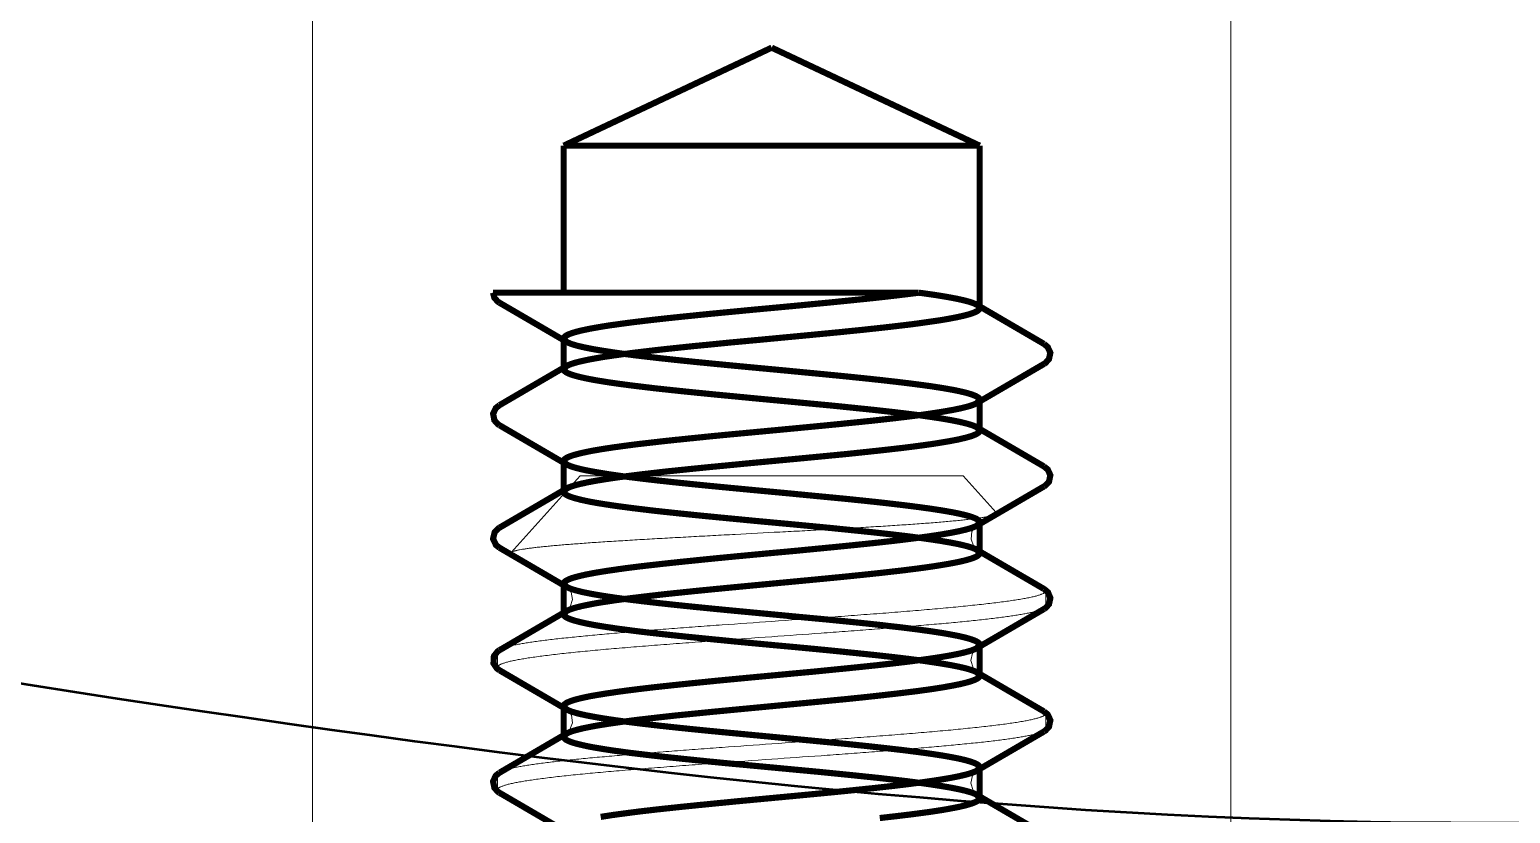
# Model space of a CAD drawing. Header units: inches. Extents: x -1.8 to 19, y -6.6 to 16.3.
# Drawn here: x 11.22 to 11.5223, y 10.3138 to 10.4737 of the extents above; entities that cross this region are included whole.
import ezdxf

# ---------------------------------------------------------------- set-up
doc = ezdxf.new("R2010")
doc.units = ezdxf.units.IN
doc.header["$MEASUREMENT"] = 0
doc.layers.add('hardware', color=30, linetype='Continuous', lineweight=9, true_color=0xff7f00)
doc.layers.add('interface cable', color=3, linetype='Continuous', lineweight=18, true_color=0x00ff00)

# ---------------------------------------------------------------- blocks, each defined once
blk = doc.blocks.new('screw')
at = {"layer": 'hardware', "linetype": 'Continuous', "lineweight": 5}
for p, q in [((0.31045, 0.05559), (0.30248, 0.04192)), ((0.31094, 0.056), (0.31406, 0.056)), ((0.31455, 0.05559), (0.31406, 0.056)), ((0.32252, 0.04192), (0.31455, 0.05559)), ((0.33545, 0.05559), (0.32748, 0.04192)), ((0.33545, 0.05559), (0.33594, 0.056)), ((0.33594, 0.056), (0.33906, 0.056)), ((0.33955, 0.05559), (0.33906, 0.056)), ((0.34752, 0.04192), (0.33955, 0.05559)), ((0.359, 0.0531), (0.35248, 0.04192)), ((0.35934, 0.05323), (0.359, 0.0531)), ((0.35934, 0.05323), (0.375, 0.03913)), ((0.32257, 0.04184), (0.32252, 0.04192)), ((0.32252, 0.04192), (0.32252, 0.04192)), ((0.32749, 0.04193), (0.32748, 0.04192)), ((0.34757, 0.04184), (0.34752, 0.04192)), ((0.34752, 0.04192), (0.34752, 0.04192)), ((0.35249, 0.04193), (0.35248, 0.04192)), ((0.375, 0.03913), (0.375, -0.03912)), ((0.36756, -0.04582), (0.375, -0.03912)), ((0.30205, -0.05558), (0.31002, -0.04192)), ((0.31002, -0.04191), (0.31002, -0.04192)), ((0.31498, -0.04192), (0.32295, -0.05558)), ((0.32705, -0.05558), (0.33502, -0.04192)), ((0.33502, -0.04191), (0.33502, -0.04192)), ((0.33999, -0.04192), (0.33998, -0.04192)), ((0.33998, -0.04192), (0.34795, -0.05558)), ((0.35205, -0.05558), (0.36002, -0.04192)), ((0.36002, -0.04191), (0.36002, -0.04192)), ((0.36499, -0.04192), (0.36498, -0.04192)), ((0.36498, -0.04192), (0.36717, -0.04566)), ((0.36717, -0.04566), (0.36704, -0.04538)), ((0.36756, -0.04582), (0.36717, -0.04566)), ((0.32344, -0.056), (0.32656, -0.056)), ((0.34844, -0.056), (0.34795, -0.05558)), ((0.34844, -0.056), (0.35156, -0.056))]:
    blk.add_line(p, q, dxfattribs=at)
for points in [[(0.32323, 0.04122), (0.32261, 0.04179), (0.32257, 0.04184)], [(0.32749, 0.04193), (0.32747, 0.04189), (0.32715, 0.04153), (0.32615, 0.04089), (0.32462, 0.04069), (0.32323, 0.04122)], [(0.34829, 0.04118), (0.34761, 0.04179), (0.34757, 0.04184)], [(0.35249, 0.04193), (0.35246, 0.04188), (0.35214, 0.04152), (0.35125, 0.04094), (0.34977, 0.04068), (0.34829, 0.04118)], [(0.31002, -0.04191), (0.31012, -0.04177), (0.31082, -0.04116), (0.31232, -0.04067), (0.31384, -0.04097), (0.31471, -0.04157), (0.31497, -0.04189), (0.31499, -0.04192)], [(0.33502, -0.04191), (0.33512, -0.04177), (0.33582, -0.04116), (0.33732, -0.04067), (0.33884, -0.04097), (0.33971, -0.04157), (0.33997, -0.04189), (0.33999, -0.04192)], [(0.36002, -0.04191), (0.36011, -0.04178), (0.36073, -0.04121), (0.36211, -0.04069), (0.36364, -0.04088)], [(0.36364, -0.04088), (0.36465, -0.04151), (0.36485, -0.04173)], [(0.36485, -0.04173), (0.36497, -0.04188), (0.36499, -0.04192)]]:
    blk.add_lwpolyline(points, dxfattribs=at)
for points, knots in [([(0.31045, 0.05559), (0.31047, 0.05562), (0.31051, 0.05568), (0.31057, 0.05577), (0.31063, 0.05584), (0.31069, 0.0559), (0.31075, 0.05595), (0.31081, 0.05598), (0.31088, 0.056), (0.31092, 0.056), (0.31094, 0.056)], [0, 0, 0, 0, 0.17248, 0.328716, 0.469522, 0.596036, 0.709826, 0.813047, 0.90857, 1, 1, 1, 1]), ([(0.31094, 0.056), (0.31095, 0.056), (0.31099, 0.056), (0.31104, 0.05599), (0.31109, 0.05597), (0.31113, 0.05594), (0.31118, 0.0559), (0.31123, 0.05585), (0.31128, 0.0558), (0.31135, 0.05571), (0.31143, 0.05558), (0.31153, 0.05539), (0.31163, 0.05517), (0.31172, 0.05492), (0.31182, 0.05463), (0.31192, 0.05432), (0.31202, 0.05397), (0.31211, 0.05358), (0.31221, 0.05317), (0.31234, 0.05255), (0.31251, 0.0517), (0.31271, 0.05059), (0.3129, 0.04935), (0.31309, 0.048), (0.31329, 0.04653), (0.31348, 0.04495), (0.31368, 0.04326), (0.31387, 0.04147), (0.31407, 0.03957), (0.31426, 0.03758), (0.31453, 0.03475), (0.31486, 0.03102), (0.31524, 0.02632), (0.31563, 0.02137), (0.31602, 0.01621), (0.31654, 0.00907), (0.31693, 0.00365), (0.31719, 0)], [0, 0, 0, 0, 0.000865, 0.001756, 0.002694, 0.003701, 0.004793, 0.005981, 0.007276, 0.008686, 0.011869, 0.015563, 0.019786, 0.02455, 0.029862, 0.035727, 0.042147, 0.049123, 0.056653, 0.064734, 0.082536, 0.102499, 0.12459, 0.148758, 0.174946, 0.203098, 0.233152, 0.265036, 0.298672, 0.333984, 0.370891, 0.449128, 0.532642, 0.620627, 0.712236, 0.806617, 1, 1, 1, 1]), ([(0.32031, 0), (0.32007, 0.00337), (0.31972, 0.00837), (0.31924, 0.01499), (0.31888, 0.01979), (0.31852, 0.02443), (0.31816, 0.02887), (0.3178, 0.03307), (0.31745, 0.03701), (0.31714, 0.0401), (0.3169, 0.04241), (0.31672, 0.04402), (0.31654, 0.04554), (0.31636, 0.04697), (0.31618, 0.0483), (0.316, 0.04953), (0.31582, 0.05065), (0.31564, 0.05168), (0.31549, 0.05247), (0.31536, 0.05304), (0.31527, 0.05344), (0.31518, 0.0538), (0.31509, 0.05414), (0.315, 0.05445), (0.31491, 0.05473), (0.31482, 0.05499), (0.31473, 0.05521), (0.31465, 0.05541), (0.31458, 0.05553), (0.31455, 0.05559)], [0, 0, 0, 0, 0.180602, 0.269091, 0.35536, 0.438735, 0.518549, 0.594141, 0.664894, 0.730244, 0.760725, 0.789664, 0.817004, 0.842688, 0.866665, 0.888892, 0.909329, 0.927938, 0.944682, 0.952348, 0.959541, 0.966258, 0.972499, 0.978263, 0.983551, 0.988364, 0.992705, 0.99658, 1, 1, 1, 1]), ([(0.33594, 0.056), (0.33595, 0.056), (0.33599, 0.056), (0.33604, 0.05599), (0.33609, 0.05597), (0.33613, 0.05594), (0.33618, 0.0559), (0.33623, 0.05585), (0.33628, 0.0558), (0.33635, 0.05571), (0.33643, 0.05558), (0.33653, 0.05539), (0.33663, 0.05517), (0.33672, 0.05492), (0.33682, 0.05463), (0.33692, 0.05432), (0.33702, 0.05397), (0.33711, 0.05358), (0.33721, 0.05317), (0.33734, 0.05255), (0.33751, 0.0517), (0.33771, 0.05059), (0.3379, 0.04935), (0.33809, 0.048), (0.33829, 0.04653), (0.33848, 0.04495), (0.33868, 0.04326), (0.33887, 0.04146), (0.33907, 0.03957), (0.33926, 0.03758), (0.33953, 0.03475), (0.33986, 0.03102), (0.34024, 0.02632), (0.34063, 0.02137), (0.34102, 0.01621), (0.34154, 0.00907), (0.34193, 0.00365), (0.34219, 0)], [0, 0, 0, 0, 0.000865, 0.001756, 0.002695, 0.003703, 0.004795, 0.005984, 0.007279, 0.008689, 0.01187, 0.015562, 0.019784, 0.024548, 0.029862, 0.03573, 0.042151, 0.049127, 0.056656, 0.064735, 0.082536, 0.102506, 0.124599, 0.148766, 0.174956, 0.203113, 0.23317, 0.265053, 0.29869, 0.334004, 0.37091, 0.449142, 0.532655, 0.620633, 0.712238, 0.806623, 1, 1, 1, 1]), ([(0.34531, 0), (0.34507, 0.00337), (0.34472, 0.00837), (0.34424, 0.01499), (0.34388, 0.01979), (0.34352, 0.02443), (0.34316, 0.02887), (0.3428, 0.03307), (0.34245, 0.03701), (0.34214, 0.0401), (0.3419, 0.04241), (0.34172, 0.04402), (0.34154, 0.04554), (0.34136, 0.04697), (0.34118, 0.0483), (0.341, 0.04953), (0.34082, 0.05065), (0.34064, 0.05168), (0.34049, 0.05247), (0.34036, 0.05304), (0.34027, 0.05344), (0.34018, 0.0538), (0.34009, 0.05414), (0.34, 0.05445), (0.33991, 0.05473), (0.33982, 0.05499), (0.33973, 0.05521), (0.33965, 0.05541), (0.33958, 0.05553), (0.33955, 0.05559)], [0, 0, 0, 0, 0.180602, 0.26909, 0.355359, 0.438733, 0.518546, 0.594137, 0.66489, 0.73024, 0.760721, 0.789661, 0.817002, 0.842687, 0.866664, 0.888891, 0.909329, 0.927938, 0.944682, 0.952348, 0.95954, 0.966258, 0.972499, 0.978263, 0.983551, 0.988364, 0.992705, 0.99658, 1, 1, 1, 1]), ([(0.36704, -0.04538), (0.36702, -0.04532), (0.36697, -0.04519), (0.36691, -0.04498), (0.36685, -0.04474), (0.36678, -0.04447), (0.36672, -0.04418), (0.36665, -0.04386), (0.36659, -0.04351), (0.3665, -0.043), (0.36639, -0.04229), (0.36627, -0.04136), (0.36614, -0.04032), (0.36601, -0.0392), (0.36589, -0.03797), (0.36576, -0.03666), (0.36563, -0.03525), (0.36546, -0.03321), (0.36525, -0.03046), (0.365, -0.02695), (0.36476, -0.02318), (0.36451, -0.01918), (0.36427, -0.01499), (0.36402, -0.01065), (0.36378, -0.00619), (0.36346, -0.00014), (0.36314, 0.00593), (0.36282, 0.01198), (0.36258, 0.01641), (0.36234, 0.02073), (0.36211, 0.0249), (0.36187, 0.02888), (0.36164, 0.03264), (0.36141, 0.03616), (0.36121, 0.03892), (0.36105, 0.04099), (0.36094, 0.04242), (0.36082, 0.04378), (0.36071, 0.04505), (0.36059, 0.04624), (0.36048, 0.04734), (0.36037, 0.04835), (0.36025, 0.04927), (0.36014, 0.0501), (0.36002, 0.05083), (0.35993, 0.05138), (0.35985, 0.05178), (0.35979, 0.05203), (0.35974, 0.05227), (0.35968, 0.05248), (0.35962, 0.05267), (0.35957, 0.05283), (0.35951, 0.05297), (0.35946, 0.05306), (0.35942, 0.05313), (0.3594, 0.05317), (0.35937, 0.05321), (0.35935, 0.05323), (0.35934, 0.05323)], [0, 0, 0, 0, 0.001956, 0.00418, 0.006672, 0.009434, 0.012465, 0.015763, 0.019328, 0.023159, 0.031609, 0.041092, 0.051584, 0.063062, 0.075499, 0.088863, 0.10312, 0.118236, 0.150904, 0.186551, 0.224846, 0.265429, 0.307931, 0.351967, 0.397148, 0.443076, 0.535586, 0.581383, 0.626363, 0.670155, 0.712402, 0.752768, 0.790933, 0.826603, 0.859504, 0.874839, 0.889393, 0.903137, 0.916046, 0.928099, 0.939276, 0.949556, 0.958921, 0.967358, 0.974857, 0.981407, 0.984324, 0.987002, 0.98944, 0.99164, 0.993602, 0.995329, 0.996825, 0.998094, 0.998646, 0.999147, 0.999597, 1, 1, 1, 1]), ([(0.31719, 0), (0.31743, -0.00336), (0.31778, -0.00836), (0.31826, -0.01498), (0.31862, -0.01978), (0.31898, -0.02442), (0.31934, -0.02886), (0.3197, -0.03306), (0.32005, -0.037), (0.32036, -0.04009), (0.3206, -0.0424), (0.32078, -0.04401), (0.32096, -0.04553), (0.32114, -0.04696), (0.32132, -0.04829), (0.3215, -0.04952), (0.32168, -0.05065), (0.32186, -0.05167), (0.32201, -0.05246), (0.32214, -0.05304), (0.32223, -0.05343), (0.32232, -0.05379), (0.32241, -0.05413), (0.3225, -0.05444), (0.32259, -0.05472), (0.32268, -0.05498), (0.32277, -0.0552), (0.32285, -0.0554), (0.32292, -0.05552), (0.32295, -0.05558)], [0, 0, 0, 0, 0.180608, 0.269091, 0.355361, 0.438739, 0.518555, 0.594145, 0.664901, 0.73025, 0.760732, 0.789672, 0.81701, 0.842692, 0.866669, 0.888897, 0.909333, 0.927938, 0.944681, 0.952349, 0.959543, 0.966261, 0.972503, 0.978266, 0.983551, 0.988362, 0.992702, 0.996578, 1, 1, 1, 1]), ([(0.32656, -0.056), (0.32655, -0.056), (0.32651, -0.05599), (0.32646, -0.05598), (0.32641, -0.05596), (0.32635, -0.05592), (0.32626, -0.05584), (0.32616, -0.05572), (0.32607, -0.05557), (0.32597, -0.05538), (0.32587, -0.05516), (0.32578, -0.05491), (0.32568, -0.05463), (0.32558, -0.05431), (0.32548, -0.05396), (0.32539, -0.05357), (0.32529, -0.05316), (0.32519, -0.05271), (0.32509, -0.05223), (0.32496, -0.05153), (0.32479, -0.05058), (0.3246, -0.04934), (0.32441, -0.04799), (0.32421, -0.04652), (0.32402, -0.04494), (0.32382, -0.04325), (0.32363, -0.04146), (0.32336, -0.03887), (0.32303, -0.03541), (0.32264, -0.03101), (0.32226, -0.02631), (0.32187, -0.02136), (0.32148, -0.0162), (0.32096, -0.00906), (0.32057, -0.00364), (0.32031, 0)], [0, 0, 0, 0, 0.000865, 0.001756, 0.002694, 0.003701, 0.005978, 0.008681, 0.011864, 0.015558, 0.019782, 0.024546, 0.029859, 0.035724, 0.042144, 0.049119, 0.056649, 0.06473, 0.07336, 0.082533, 0.102497, 0.124587, 0.148755, 0.174944, 0.203097, 0.233152, 0.265036, 0.298673, 0.370894, 0.449132, 0.532647, 0.620632, 0.712241, 0.806619, 1, 1, 1, 1]), ([(0.34795, -0.05558), (0.34792, -0.05552), (0.34785, -0.0554), (0.34777, -0.0552), (0.34768, -0.05498), (0.34759, -0.05472), (0.3475, -0.05444), (0.34741, -0.05413), (0.34732, -0.05379), (0.34723, -0.05343), (0.34714, -0.05304), (0.34701, -0.05246), (0.34686, -0.05167), (0.34668, -0.05065), (0.3465, -0.04952), (0.34632, -0.04829), (0.34614, -0.04696), (0.34596, -0.04553), (0.34578, -0.04401), (0.3456, -0.0424), (0.34536, -0.04009), (0.34505, -0.037), (0.3447, -0.03306), (0.34434, -0.02886), (0.34398, -0.02442), (0.34362, -0.01978), (0.34326, -0.01498), (0.34278, -0.00836), (0.34243, -0.00336), (0.34219, 0)], [0, 0, 0, 0, 0.00342, 0.007296, 0.011636, 0.016448, 0.021736, 0.0275, 0.033741, 0.040459, 0.047651, 0.055317, 0.07206, 0.090667, 0.111104, 0.13333, 0.157307, 0.182991, 0.210332, 0.239273, 0.269755, 0.335109, 0.405865, 0.481457, 0.561268, 0.64464, 0.730906, 0.819393, 1, 1, 1, 1]), ([(0.35156, -0.056), (0.35155, -0.056), (0.35151, -0.05599), (0.35146, -0.05598), (0.35141, -0.05596), (0.35137, -0.05593), (0.35132, -0.05589), (0.35127, -0.05584), (0.35122, -0.05579), (0.35115, -0.0557), (0.35107, -0.05557), (0.35097, -0.05538), (0.35087, -0.05516), (0.35078, -0.05491), (0.35068, -0.05463), (0.35058, -0.05431), (0.35048, -0.05396), (0.35039, -0.05357), (0.35029, -0.05316), (0.35019, -0.05271), (0.35009, -0.05223), (0.34996, -0.05153), (0.34979, -0.05058), (0.3496, -0.04934), (0.34941, -0.04799), (0.34921, -0.04652), (0.34902, -0.04494), (0.34882, -0.04325), (0.34863, -0.04146), (0.34836, -0.03887), (0.34803, -0.03541), (0.34771, -0.03181), (0.34746, -0.02876), (0.34719, -0.02554), (0.34687, -0.02136), (0.34648, -0.0162), (0.34596, -0.00906), (0.34557, -0.00364), (0.34531, 0)], [0, 0, 0, 0, 0.000865, 0.001756, 0.002695, 0.003702, 0.004793, 0.005981, 0.007276, 0.008685, 0.011868, 0.015562, 0.019786, 0.024551, 0.029864, 0.035729, 0.042148, 0.049123, 0.056652, 0.064734, 0.073363, 0.082537, 0.102501, 0.12459, 0.148758, 0.174948, 0.203101, 0.233155, 0.26504, 0.298678, 0.370898, 0.449137, 0.490282, 0.532651, 0.620636, 0.712243, 0.806619, 1, 1, 1, 1]), ([(0.32295, -0.05558), (0.32297, -0.05561), (0.32301, -0.05567), (0.32307, -0.05576), (0.32313, -0.05583), (0.32319, -0.05589), (0.32325, -0.05594), (0.32331, -0.05597), (0.32338, -0.05599), (0.32342, -0.056), (0.32344, -0.056)], [0, 0, 0, 0, 0.172456, 0.328718, 0.469576, 0.596132, 0.709931, 0.813129, 0.908613, 1, 1, 1, 1]), ([(0.32705, -0.05558), (0.32703, -0.05561), (0.32699, -0.05567), (0.32693, -0.05576), (0.32687, -0.05583), (0.32681, -0.05589), (0.32675, -0.05594), (0.32669, -0.05597), (0.32662, -0.05599), (0.32658, -0.056), (0.32656, -0.056)], [0, 0, 0, 0, 0.172485, 0.328731, 0.469541, 0.596053, 0.70984, 0.813055, 0.908574, 1, 1, 1, 1]), ([(0.35205, -0.05558), (0.35203, -0.05561), (0.35199, -0.05567), (0.35193, -0.05576), (0.35187, -0.05583), (0.35181, -0.05589), (0.35175, -0.05594), (0.35169, -0.05597), (0.35162, -0.05599), (0.35158, -0.056), (0.35156, -0.056)], [0, 0, 0, 0, 0.172484, 0.328747, 0.469579, 0.596098, 0.709878, 0.81308, 0.908584, 1, 1, 1, 1])]:
    blk.add_open_spline(points, degree=3, knots=knots, dxfattribs=at)
blk = doc.blocks.new('standoff')
at = {"layer": 'hardware', "linetype": 'Continuous', "lineweight": 18}
for p, q in [((0.002, 0.09375), (0.375, 0.09375)), ((0.002, -0.09375), (0.375, -0.09375))]:
    blk.add_line(p, q, dxfattribs=at)
at = {"layer": 'hardware', "const_width": 0.00126}
for points in [[(0.15205, 0.05559), (0.15143, 0.05635), (0.15026, 0.05689), (0.14894, 0.05661), (0.14815, 0.05589), (0.14795, 0.05559)], [(0.17704, 0.05559), (0.17682, 0.05594), (0.17583, 0.05672), (0.17437, 0.0568), (0.17332, 0.0561), (0.17295, 0.05558)], [(0.20205, 0.05559), (0.20192, 0.05579), (0.20115, 0.05655), (0.19978, 0.05689), (0.19849, 0.05628), (0.19795, 0.05557)], [(0.22705, 0.05558), (0.22645, 0.05633), (0.22529, 0.05688), (0.22396, 0.05662), (0.22317, 0.05591), (0.22296, 0.05559)], [(0.25, 0.0569), (0.24897, 0.05663), (0.24817, 0.05592), (0.24796, 0.05559)], [(0.25, -0.03003), (0.25, 0.0569)], [(0.14795, 0.05558), (0.13998, 0.04192)], [(0.16002, 0.04192), (0.15205, 0.05558)], [(0.17295, 0.05558), (0.16498, 0.04192)], [(0.18502, 0.04192), (0.17705, 0.05558)], [(0.19795, 0.05558), (0.18998, 0.04192)], [(0.21002, 0.04192), (0.20205, 0.05558)], [(0.22295, 0.05558), (0.21498, 0.04192)], [(0.23502, 0.04192), (0.22705, 0.05558)], [(0.24795, 0.05558), (0.23999, 0.04192)], [(0.14688, -0.04247), (0.14683, -0.04247), (0.14678, -0.04245), (0.14673, -0.04244), (0.14669, -0.04242), (0.14665, -0.04239), (0.1466, -0.04237), (0.1465, -0.04228), (0.14641, -0.04218), (0.14632, -0.04205), (0.14623, -0.04191), (0.14613, -0.04174), (0.14604, -0.04154), (0.14595, -0.04132), (0.14586, -0.04108), (0.14576, -0.04082), (0.14567, -0.04054), (0.14558, -0.04023), (0.14548, -0.0399), (0.14539, -0.03955), (0.1453, -0.03919), (0.14521, -0.03879), (0.14511, -0.03838), (0.14502, -0.03795), (0.14484, -0.03702), (0.14465, -0.036), (0.14446, -0.03492), (0.14428, -0.03375), (0.14409, -0.03252), (0.14391, -0.03121), (0.14373, -0.02984), (0.14354, -0.0284), (0.14336, -0.0269), (0.14317, -0.02534), (0.1428, -0.02206)], [(0.14304, 0.03492), (0.14322, 0.03375), (0.14341, 0.03252), (0.14359, 0.03121), (0.14377, 0.02983), (0.14396, 0.0284), (0.14415, 0.0269), (0.14433, 0.02534), (0.14452, 0.02373), (0.1447, 0.02206), (0.14507, 0.01859), (0.14544, 0.01496), (0.14581, 0.0112), (0.14619, 0.00733), (0.14656, 0.00341), (0.1473, -0.00449), (0.14767, -0.00839), (0.14804, -0.01223), (0.14841, -0.01596), (0.14878, -0.01955), (0.14896, -0.02128), (0.14915, -0.02298), (0.14933, -0.02461), (0.14952, -0.0262), (0.1497, -0.02772), (0.1499, -0.02919), (0.15008, -0.0306), (0.15026, -0.03194), (0.15045, -0.0332), (0.15063, -0.0344), (0.15082, -0.03552), (0.151, -0.03657), (0.15119, -0.03753), (0.15128, -0.03799), (0.15137, -0.03842), (0.15147, -0.03883), (0.15156, -0.03922), (0.15165, -0.03959), (0.15174, -0.03994), (0.15184, -0.04026), (0.15193, -0.04057), (0.15202, -0.04085), (0.15212, -0.04111), (0.15221, -0.04134), (0.1523, -0.04156), (0.15239, -0.04175), (0.15249, -0.04192)], [(0.15312, -0.04247), (0.15317, -0.04247), (0.15322, -0.04245), (0.15327, -0.04244), (0.15331, -0.04242), (0.15336, -0.04239), (0.1534, -0.04237), (0.1535, -0.04228), (0.15359, -0.04218), (0.15369, -0.04205), (0.15377, -0.04191), (0.15387, -0.04174), (0.15396, -0.04154), (0.15405, -0.04132), (0.15414, -0.04108), (0.15424, -0.04082), (0.15433, -0.04054), (0.15442, -0.04023), (0.15452, -0.0399), (0.15461, -0.03955), (0.1547, -0.03919), (0.15479, -0.03879), (0.15489, -0.03838), (0.15498, -0.03795), (0.15516, -0.03702), (0.15535, -0.036), (0.15554, -0.03492), (0.15572, -0.03375), (0.15591, -0.03252), (0.15609, -0.03121), (0.15628, -0.02983), (0.15646, -0.0284), (0.15665, -0.0269), (0.15683, -0.02534), (0.1572, -0.02206), (0.15758, -0.01859), (0.15795, -0.01496), (0.15831, -0.0112), (0.15868, -0.00733), (0.15905, -0.00341), (0.15943, 0.00054), (0.1598, 0.00449), (0.16017, 0.00839), (0.16054, 0.01223), (0.16091, 0.01596), (0.16128, 0.01955), (0.16147, 0.02128), (0.16165, 0.02298), (0.16184, 0.02461), (0.16202, 0.0262), (0.16221, 0.02772), (0.16239, 0.02919), (0.16258, 0.0306), (0.16276, 0.03194), (0.16295, 0.0332), (0.16313, 0.0344), (0.16332, 0.03552), (0.16351, 0.03657), (0.16369, 0.03753), (0.16378, 0.03799), (0.16388, 0.03842), (0.16396, 0.03883), (0.16406, 0.03922), (0.16415, 0.03959), (0.16424, 0.03994), (0.16434, 0.04026), (0.16443, 0.04057), (0.16452, 0.04085), (0.16461, 0.04111), (0.16471, 0.04134), (0.1648, 0.04156), (0.16489, 0.04175), (0.16498, 0.04192)], [(0.15938, 0.04247), (0.15933, 0.04247), (0.1593, 0.04246), (0.15926, 0.04245), (0.15922, 0.04243), (0.15914, 0.04239), (0.15907, 0.04234), (0.15899, 0.04226), (0.15891, 0.04217), (0.15883, 0.04206), (0.15875, 0.04195), (0.15867, 0.04181), (0.15859, 0.04165), (0.15852, 0.04148), (0.15844, 0.04129), (0.15836, 0.04109), (0.15828, 0.04087), (0.15821, 0.04064), (0.15812, 0.04039), (0.15805, 0.04012), (0.15797, 0.03984), (0.15782, 0.03923), (0.15766, 0.03857), (0.1575, 0.03784), (0.15734, 0.03705), (0.15719, 0.03621), (0.15704, 0.03531), (0.15688, 0.03436), (0.15672, 0.03335), (0.15656, 0.03229), (0.15641, 0.03118), (0.15625, 0.03003), (0.15609, 0.02883), (0.15594, 0.02758), (0.15563, 0.02497), (0.15531, 0.02219), (0.15501, 0.01928), (0.155, 0.01924), (0.15469, 0.01625), (0.15468, 0.01611), (0.15437, 0.01313)], [(0.16002, 0.04192), (0.15938, 0.04247)], [(0.16563, 0.04247), (0.15938, 0.04247)], [(0.17188, -0.04247), (0.17183, -0.04247), (0.17178, -0.04245), (0.17173, -0.04244), (0.17169, -0.04242), (0.17165, -0.04239), (0.1716, -0.04237), (0.17151, -0.04228), (0.17141, -0.04218), (0.17132, -0.04205), (0.17123, -0.04191), (0.17113, -0.04174), (0.17104, -0.04154), (0.17095, -0.04132), (0.17086, -0.04108), (0.17076, -0.04082), (0.17067, -0.04054), (0.17058, -0.04023), (0.17049, -0.0399), (0.17039, -0.03955), (0.1703, -0.03919), (0.17021, -0.03879), (0.17011, -0.03838), (0.17003, -0.03795), (0.16984, -0.03702), (0.16966, -0.036), (0.16946, -0.03492), (0.16928, -0.03375), (0.16909, -0.03252), (0.16891, -0.03121), (0.16872, -0.02983), (0.16854, -0.0284), (0.16836, -0.0269), (0.16817, -0.02534), (0.16799, -0.02373), (0.1678, -0.02206), (0.16742, -0.01859), (0.16705, -0.01496), (0.16669, -0.0112), (0.16632, -0.00733), (0.16595, -0.00341), (0.1652, 0.00449), (0.16483, 0.00839), (0.16446, 0.01223), (0.16409, 0.01596), (0.16373, 0.01955), (0.16354, 0.02128), (0.16335, 0.02298), (0.16316, 0.02461), (0.16298, 0.0262), (0.1628, 0.02772), (0.16261, 0.02919), (0.16243, 0.0306), (0.16224, 0.03194), (0.16206, 0.0332), (0.16187, 0.0344), (0.16169, 0.03552), (0.1615, 0.03657), (0.16131, 0.03753), (0.16122, 0.03799), (0.16113, 0.03842), (0.16104, 0.03883), (0.16094, 0.03922), (0.16085, 0.03959), (0.16076, 0.03994), (0.16067, 0.04026), (0.16057, 0.04057), (0.16048, 0.04085), (0.16039, 0.04111), (0.16029, 0.04134), (0.1602, 0.04156), (0.16011, 0.04175), (0.16002, 0.04192)], [(0.16498, 0.04192), (0.16563, 0.04247)], [(0.16563, 0.04247), (0.16567, 0.04247), (0.16572, 0.04245), (0.16576, 0.04244), (0.16581, 0.04242), (0.16586, 0.04239), (0.16591, 0.04237), (0.166, 0.04228), (0.16609, 0.04218), (0.16618, 0.04205), (0.16628, 0.04191), (0.16637, 0.04174), (0.16646, 0.04154), (0.16655, 0.04132), (0.16665, 0.04108), (0.16674, 0.04082), (0.16683, 0.04054), (0.16693, 0.04023), (0.16701, 0.0399), (0.16711, 0.03955), (0.1672, 0.03919), (0.1673, 0.03879), (0.16738, 0.03838), (0.16748, 0.03795), (0.16767, 0.03702), (0.16785, 0.03601), (0.16803, 0.03492), (0.16822, 0.03375), (0.1684, 0.03252), (0.16859, 0.03121), (0.16878, 0.02983), (0.16896, 0.0284), (0.16915, 0.0269), (0.16933, 0.02534), (0.16952, 0.02373), (0.1697, 0.02206), (0.17007, 0.01859), (0.17044, 0.01496), (0.17082, 0.0112), (0.17119, 0.00733), (0.17156, 0.00341), (0.1723, -0.00449), (0.17266, -0.00839), (0.17304, -0.01223), (0.17341, -0.01596), (0.17378, -0.01955), (0.17396, -0.02128), (0.17415, -0.02298), (0.17433, -0.02461), (0.17452, -0.0262), (0.1747, -0.02772), (0.17489, -0.02919), (0.17508, -0.0306), (0.17526, -0.03194), (0.17545, -0.0332), (0.17563, -0.0344), (0.17582, -0.03552), (0.176, -0.03657), (0.17619, -0.03753), (0.17628, -0.03799), (0.17637, -0.03842), (0.17647, -0.03883), (0.17656, -0.03922), (0.17665, -0.03959), (0.17675, -0.03994), (0.17684, -0.04026), (0.17693, -0.04057), (0.17702, -0.04085), (0.17712, -0.04111), (0.17721, -0.04134), (0.1773, -0.04156), (0.17739, -0.04175), (0.17749, -0.04192)], [(0.18437, 0.04247), (0.18433, 0.04247), (0.18429, 0.04245), (0.18424, 0.04244), (0.18419, 0.04242), (0.18414, 0.04239), (0.1841, 0.04237), (0.18401, 0.04228), (0.18392, 0.04218), (0.18382, 0.04205), (0.18373, 0.04191), (0.18364, 0.04174), (0.18354, 0.04154), (0.18345, 0.04132), (0.18336, 0.04108), (0.18327, 0.04082), (0.18317, 0.04054), (0.18308, 0.04023), (0.18299, 0.0399), (0.1829, 0.03955), (0.1828, 0.03919), (0.18271, 0.03879), (0.18262, 0.03838), (0.18252, 0.03795), (0.18234, 0.03702), (0.18215, 0.03601), (0.18197, 0.03492), (0.18178, 0.03375), (0.1816, 0.03252), (0.18141, 0.03121), (0.18123, 0.02983), (0.18104, 0.0284), (0.18085, 0.0269), (0.18067, 0.02534), (0.1803, 0.02206), (0.17993, 0.01859), (0.17956, 0.01496), (0.17919, 0.0112), (0.17881, 0.00733), (0.17844, 0.00341), (0.17807, -0.00054), (0.17771, -0.00449), (0.17734, -0.00839), (0.17697, -0.01223), (0.17659, -0.01596), (0.17622, -0.01955), (0.17604, -0.02128), (0.17585, -0.02298), (0.17567, -0.02461), (0.17548, -0.0262), (0.1753, -0.02772), (0.17511, -0.02919), (0.17493, -0.0306), (0.17474, -0.03194), (0.17455, -0.0332), (0.17437, -0.0344), (0.17418, -0.03552), (0.174, -0.03657), (0.17381, -0.03753), (0.17372, -0.03799), (0.17363, -0.03842), (0.17353, -0.03883), (0.17344, -0.03922), (0.17335, -0.03959), (0.17326, -0.03994), (0.17316, -0.04026), (0.17307, -0.04057), (0.17298, -0.04085), (0.17288, -0.04111), (0.1728, -0.04134), (0.1727, -0.04156), (0.17261, -0.04175), (0.17252, -0.04192)], [(0.17812, -0.04247), (0.17817, -0.04247), (0.17822, -0.04245), (0.17827, -0.04244), (0.17831, -0.04242), (0.17835, -0.04239), (0.1784, -0.04237), (0.1785, -0.04228), (0.17859, -0.04218), (0.17868, -0.04205), (0.17877, -0.04191), (0.17887, -0.04174), (0.17896, -0.04154), (0.17905, -0.04132), (0.17914, -0.04108), (0.17924, -0.04082), (0.17933, -0.04054), (0.17942, -0.04023), (0.17952, -0.0399), (0.17961, -0.03955), (0.1797, -0.03919), (0.17979, -0.03879), (0.17989, -0.03838), (0.17998, -0.03795), (0.18016, -0.03702), (0.18035, -0.036), (0.18054, -0.03492), (0.18072, -0.03375), (0.18091, -0.03252), (0.18109, -0.03121), (0.18128, -0.02983), (0.18146, -0.0284), (0.18165, -0.0269), (0.18183, -0.02534), (0.18201, -0.02373), (0.18221, -0.02206), (0.18258, -0.01859), (0.18295, -0.01496), (0.18332, -0.0112), (0.18368, -0.00733), (0.18405, -0.00341), (0.1848, 0.00449), (0.18517, 0.00839), (0.18554, 0.01223), (0.18591, 0.01596), (0.18628, 0.01955), (0.18647, 0.02128), (0.18665, 0.02298), (0.18684, 0.02461), (0.18702, 0.0262), (0.18721, 0.02772), (0.18739, 0.02919), (0.18758, 0.0306), (0.18776, 0.03194), (0.18795, 0.0332), (0.18813, 0.0344), (0.18832, 0.03552), (0.1885, 0.03657), (0.18869, 0.03753), (0.18878, 0.03799), (0.18887, 0.03842), (0.18896, 0.03883), (0.18906, 0.03922), (0.18916, 0.03959), (0.18924, 0.03994), (0.18934, 0.04026), (0.18943, 0.04057), (0.18952, 0.04085), (0.18961, 0.04111), (0.18971, 0.04134), (0.1898, 0.04156), (0.18989, 0.04175), (0.18998, 0.04192)], [(0.18502, 0.04192), (0.18437, 0.04247)], [(0.19063, 0.04247), (0.18437, 0.04247)], [(0.19688, -0.04247), (0.19683, -0.04247), (0.19678, -0.04245), (0.19673, -0.04244), (0.19669, -0.04242), (0.19665, -0.04239), (0.1966, -0.04237), (0.19651, -0.04228), (0.19641, -0.04218), (0.19632, -0.04205), (0.19623, -0.04191), (0.19613, -0.04174), (0.19604, -0.04154), (0.19595, -0.04132), (0.19586, -0.04108), (0.19576, -0.04082), (0.19567, -0.04054), (0.19558, -0.04023), (0.19549, -0.0399), (0.19539, -0.03955), (0.1953, -0.03919), (0.19521, -0.03879), (0.19511, -0.03838), (0.19502, -0.03795), (0.19484, -0.03702), (0.19465, -0.036), (0.19447, -0.03492), (0.19428, -0.03375), (0.19409, -0.03252), (0.19391, -0.03121), (0.19372, -0.02983), (0.19354, -0.0284), (0.19335, -0.0269), (0.19317, -0.02534), (0.19299, -0.02373), (0.1928, -0.02206), (0.19243, -0.01859), (0.19206, -0.01496), (0.19169, -0.0112), (0.19132, -0.00733), (0.19095, -0.00341), (0.1902, 0.00449), (0.18983, 0.00839), (0.18946, 0.01223), (0.18909, 0.01596), (0.18872, 0.01955), (0.18854, 0.02128), (0.18835, 0.02298), (0.18816, 0.02461), (0.18798, 0.0262), (0.18779, 0.02772), (0.18761, 0.02919), (0.18742, 0.0306), (0.18724, 0.03194), (0.18705, 0.0332), (0.18687, 0.0344), (0.18669, 0.03552), (0.1865, 0.03657), (0.18631, 0.03753), (0.18622, 0.03799), (0.18613, 0.03842), (0.18604, 0.03883), (0.18594, 0.03922), (0.18585, 0.03959), (0.18576, 0.03994), (0.18567, 0.04026), (0.18557, 0.04057), (0.18548, 0.04085), (0.18539, 0.04111), (0.18529, 0.04134), (0.1852, 0.04156), (0.18511, 0.04175), (0.18502, 0.04192)], [(0.18998, 0.04192), (0.19063, 0.04247)], [(0.19063, 0.04247), (0.19067, 0.04247), (0.19072, 0.04245), (0.19076, 0.04244), (0.19081, 0.04242), (0.19086, 0.04239), (0.19091, 0.04237), (0.19099, 0.04228), (0.19109, 0.04218), (0.19118, 0.04205), (0.19127, 0.04191), (0.19136, 0.04174), (0.19146, 0.04154), (0.19155, 0.04132), (0.19165, 0.04108), (0.19174, 0.04082), (0.19183, 0.04054), (0.19193, 0.04023), (0.19201, 0.0399), (0.19211, 0.03955), (0.1922, 0.03919), (0.19229, 0.03879), (0.19238, 0.03838), (0.19248, 0.03795), (0.19266, 0.03702), (0.19285, 0.03601), (0.19303, 0.03492), (0.19322, 0.03375), (0.1934, 0.03252), (0.19359, 0.03121), (0.19378, 0.02983), (0.19396, 0.0284), (0.19415, 0.0269), (0.19433, 0.02534), (0.1947, 0.02206), (0.19507, 0.01859), (0.19544, 0.01496), (0.19582, 0.0112), (0.19619, 0.00733), (0.19656, 0.00341), (0.19693, -0.00054), (0.19729, -0.00449), (0.19767, -0.00839), (0.19804, -0.01223), (0.19841, -0.01596), (0.19878, -0.01955), (0.19896, -0.02128), (0.19915, -0.02298), (0.19933, -0.02461), (0.19952, -0.0262), (0.19971, -0.02772), (0.19989, -0.02919), (0.20008, -0.0306), (0.20026, -0.03194), (0.20045, -0.0332), (0.20063, -0.0344), (0.20082, -0.03552), (0.201, -0.03657), (0.20119, -0.03753), (0.20128, -0.03799), (0.20137, -0.03842), (0.20147, -0.03883), (0.20156, -0.03922), (0.20165, -0.03959), (0.20175, -0.03994), (0.20184, -0.04026), (0.20193, -0.04057), (0.20202, -0.04085), (0.20212, -0.04111), (0.20221, -0.04134), (0.2023, -0.04156), (0.20239, -0.04175), (0.20249, -0.04192)], [(0.20937, 0.04247), (0.20933, 0.04247), (0.20929, 0.04245), (0.20924, 0.04244), (0.20919, 0.04242), (0.20914, 0.04239), (0.2091, 0.04237), (0.209, 0.04228), (0.20892, 0.04218), (0.20882, 0.04205), (0.20872, 0.04191), (0.20863, 0.04174), (0.20854, 0.04154), (0.20845, 0.04132), (0.20835, 0.04108), (0.20827, 0.04082), (0.20817, 0.04054), (0.20808, 0.04023), (0.20799, 0.0399), (0.2079, 0.03955), (0.2078, 0.03919), (0.2077, 0.03879), (0.20762, 0.03838), (0.20752, 0.03795), (0.20733, 0.03702), (0.20715, 0.03601), (0.20697, 0.03492), (0.20678, 0.03375), (0.2066, 0.03252), (0.20641, 0.03121), (0.20623, 0.02983), (0.20604, 0.0284), (0.20586, 0.0269), (0.20567, 0.02534), (0.20548, 0.02373), (0.2053, 0.02206), (0.20493, 0.01859), (0.20456, 0.01496), (0.20419, 0.0112), (0.20382, 0.00733), (0.20344, 0.00341), (0.20271, -0.00449), (0.20234, -0.00839), (0.20197, -0.01223), (0.20159, -0.01596), (0.20122, -0.01955), (0.20104, -0.02128), (0.20085, -0.02298), (0.20067, -0.02461), (0.20048, -0.0262), (0.2003, -0.02772), (0.20011, -0.02919), (0.19993, -0.0306), (0.19974, -0.03194), (0.19955, -0.0332), (0.19937, -0.0344), (0.19918, -0.03552), (0.199, -0.03657), (0.19881, -0.03753), (0.19872, -0.03799), (0.19863, -0.03842), (0.19853, -0.03883), (0.19844, -0.03922), (0.19835, -0.03959), (0.19826, -0.03994), (0.19816, -0.04026), (0.19807, -0.04057), (0.19798, -0.04085), (0.19789, -0.04111), (0.19779, -0.04134), (0.1977, -0.04156), (0.19761, -0.04175), (0.19751, -0.04192)], [(0.20313, -0.04247), (0.20317, -0.04247), (0.20322, -0.04245), (0.20327, -0.04244), (0.20331, -0.04242), (0.20335, -0.04239), (0.2034, -0.04237), (0.2035, -0.04228), (0.20359, -0.04218), (0.20368, -0.04205), (0.20377, -0.04191), (0.20387, -0.04174), (0.20396, -0.04154), (0.20405, -0.04132), (0.20415, -0.04108), (0.20424, -0.04082), (0.20433, -0.04054), (0.20442, -0.04023), (0.20452, -0.0399), (0.20461, -0.03955), (0.2047, -0.03919), (0.20479, -0.03879), (0.20489, -0.03838), (0.20498, -0.03795), (0.20517, -0.03702), (0.20535, -0.036), (0.20554, -0.03492), (0.20572, -0.03375), (0.20591, -0.03252), (0.20609, -0.03121), (0.20628, -0.02983), (0.20646, -0.0284), (0.20665, -0.0269), (0.20683, -0.02534), (0.20702, -0.02373), (0.20721, -0.02206), (0.20758, -0.01859), (0.20795, -0.01496), (0.20831, -0.0112), (0.20868, -0.00733), (0.20906, -0.00341), (0.2098, 0.00449), (0.21017, 0.00839), (0.21054, 0.01223), (0.21091, 0.01596), (0.21128, 0.01955), (0.21147, 0.02128), (0.21165, 0.02298), (0.21184, 0.02461), (0.21202, 0.0262), (0.21221, 0.02772), (0.21239, 0.02919), (0.21257, 0.0306), (0.21276, 0.03194), (0.21294, 0.0332), (0.21314, 0.0344), (0.21332, 0.03552), (0.21351, 0.03657), (0.21369, 0.03753), (0.21378, 0.03799), (0.21388, 0.03842), (0.21396, 0.03883), (0.21406, 0.03922), (0.21416, 0.03959), (0.21424, 0.03994), (0.21434, 0.04026), (0.21443, 0.04057), (0.21452, 0.04085), (0.21461, 0.04111), (0.21471, 0.04134), (0.2148, 0.04156), (0.21489, 0.04175), (0.21498, 0.04192)], [(0.21002, 0.04192), (0.20937, 0.04247)], [(0.21563, 0.04247), (0.20937, 0.04247)], [(0.22188, -0.04247), (0.22183, -0.04247), (0.22178, -0.04245), (0.22174, -0.04244), (0.22169, -0.04242), (0.22164, -0.04239), (0.2216, -0.04237), (0.22151, -0.04228), (0.22141, -0.04218), (0.22132, -0.04205), (0.22123, -0.04191), (0.22113, -0.04174), (0.22104, -0.04154), (0.22095, -0.04132), (0.22086, -0.04108), (0.22076, -0.04082), (0.22067, -0.04054), (0.22058, -0.04023), (0.22049, -0.0399), (0.22039, -0.03955), (0.22031, -0.03919), (0.22021, -0.03879), (0.22011, -0.03838), (0.22002, -0.03795), (0.21984, -0.03702), (0.21965, -0.036), (0.21947, -0.03492), (0.21928, -0.03375), (0.21909, -0.03252), (0.21891, -0.03121), (0.21872, -0.02983), (0.21854, -0.0284), (0.21835, -0.0269), (0.21817, -0.02534), (0.2178, -0.02206), (0.21743, -0.01859), (0.21705, -0.01496), (0.21669, -0.0112), (0.21632, -0.00733), (0.21595, -0.00341), (0.21558, 0.00054), (0.21521, 0.00449), (0.21483, 0.00839), (0.21446, 0.01223), (0.21409, 0.01596), (0.21372, 0.01955), (0.21354, 0.02128), (0.21335, 0.02298), (0.21316, 0.02461), (0.21298, 0.0262), (0.21279, 0.02772), (0.21261, 0.02919), (0.21243, 0.0306), (0.21224, 0.03194), (0.21206, 0.0332), (0.21187, 0.0344), (0.21169, 0.03552), (0.2115, 0.03657), (0.21132, 0.03753), (0.21122, 0.03799), (0.21112, 0.03842), (0.21104, 0.03883), (0.21094, 0.03922), (0.21085, 0.03959), (0.21076, 0.03994), (0.21067, 0.04026), (0.21057, 0.04057), (0.21048, 0.04085), (0.21039, 0.04111), (0.2103, 0.04134), (0.2102, 0.04156), (0.21011, 0.04175), (0.21002, 0.04192)], [(0.21498, 0.04192), (0.21563, 0.04247)], [(0.21563, 0.04247), (0.21567, 0.04247), (0.2157, 0.04246), (0.21574, 0.04245), (0.21578, 0.04243), (0.21586, 0.04239), (0.21594, 0.04234), (0.21601, 0.04226), (0.2161, 0.04217), (0.21617, 0.04206), (0.21625, 0.04195), (0.21633, 0.04181), (0.21641, 0.04165), (0.21649, 0.04148), (0.21656, 0.04129), (0.21665, 0.04109), (0.21672, 0.04087), (0.2168, 0.04064), (0.21688, 0.04039), (0.21695, 0.04012), (0.21703, 0.03984), (0.21719, 0.03923), (0.21734, 0.03857), (0.2175, 0.03784), (0.21766, 0.03705), (0.21782, 0.03621), (0.21797, 0.03531), (0.21813, 0.03436), (0.21828, 0.03335), (0.21844, 0.03229), (0.21859, 0.03118), (0.21875, 0.03003), (0.21891, 0.02883), (0.21907, 0.02758), (0.21937, 0.02497), (0.21969, 0.02219), (0.22, 0.01928), (0.22, 0.01924), (0.22031, 0.01625), (0.22032, 0.01611), (0.22063, 0.01313)], [(0.23437, 0.04247), (0.23433, 0.04247), (0.23429, 0.04245), (0.23424, 0.04244), (0.23419, 0.04242), (0.23415, 0.04239), (0.2341, 0.04237), (0.234, 0.04228), (0.23392, 0.04218), (0.23382, 0.04205), (0.23373, 0.04191), (0.23363, 0.04174), (0.23354, 0.04154), (0.23345, 0.04132), (0.23335, 0.04108), (0.23327, 0.04082), (0.23317, 0.04054), (0.23308, 0.04023), (0.23299, 0.0399), (0.2329, 0.03955), (0.2328, 0.03919), (0.23271, 0.03879), (0.23262, 0.03838), (0.23252, 0.03795), (0.23234, 0.03702), (0.23215, 0.03601), (0.23197, 0.03492), (0.23178, 0.03375), (0.2316, 0.03252), (0.23141, 0.03121), (0.23123, 0.02983), (0.23104, 0.0284), (0.23086, 0.0269), (0.23067, 0.02534), (0.23048, 0.02373), (0.2303, 0.02206), (0.22993, 0.01859), (0.22956, 0.01496), (0.22919, 0.0112), (0.22882, 0.00733), (0.22844, 0.00341), (0.2277, -0.00449), (0.22733, -0.00839), (0.22697, -0.01223), (0.22659, -0.01596), (0.22622, -0.01955), (0.22604, -0.02128), (0.22585, -0.02298), (0.22567, -0.02461), (0.22548, -0.0262), (0.2253, -0.02772), (0.22511, -0.02919), (0.22493, -0.0306), (0.22474, -0.03194), (0.22455, -0.0332), (0.22437, -0.0344), (0.22418, -0.03552), (0.224, -0.03657), (0.22381, -0.03753), (0.22372, -0.03799), (0.22363, -0.03842), (0.22353, -0.03883), (0.22344, -0.03922), (0.22335, -0.03959), (0.22326, -0.03994), (0.22316, -0.04026), (0.22307, -0.04057), (0.22298, -0.04085), (0.22289, -0.04111), (0.22279, -0.04134), (0.22271, -0.04156), (0.22261, -0.04175), (0.22251, -0.04192)], [(0.22813, -0.04247), (0.22817, -0.04247), (0.22822, -0.04245), (0.22827, -0.04244), (0.22831, -0.04242), (0.22835, -0.04239), (0.2284, -0.04237), (0.2285, -0.04228), (0.22859, -0.04218), (0.22868, -0.04205), (0.22877, -0.04191), (0.22887, -0.04174), (0.22896, -0.04154), (0.22905, -0.04132), (0.22915, -0.04108), (0.22924, -0.04082), (0.22933, -0.04054), (0.22942, -0.04023), (0.22952, -0.0399), (0.22961, -0.03955), (0.2297, -0.03919), (0.22979, -0.03879), (0.22989, -0.03838), (0.22998, -0.03795), (0.23017, -0.03702), (0.23035, -0.036), (0.23054, -0.03492), (0.23072, -0.03375), (0.23091, -0.03252), (0.23109, -0.03121), (0.23127, -0.02984), (0.23146, -0.0284), (0.23164, -0.0269), (0.23183, -0.02534), (0.2322, -0.02206), (0.23257, -0.01859), (0.23294, -0.01496), (0.23331, -0.0112), (0.23368, -0.00733), (0.23406, -0.00341), (0.23443, 0.00054), (0.2348, 0.00449), (0.23517, 0.00839), (0.23554, 0.01223), (0.23591, 0.01596), (0.23628, 0.01955), (0.23647, 0.02128), (0.23665, 0.02298), (0.23684, 0.02461), (0.23702, 0.0262), (0.2372, 0.02772), (0.23739, 0.02919), (0.23757, 0.0306), (0.23776, 0.03194), (0.23795, 0.0332), (0.23814, 0.0344), (0.23832, 0.03552), (0.2385, 0.03657), (0.23869, 0.03753), (0.23878, 0.03799), (0.23887, 0.03842), (0.23897, 0.03883), (0.23906, 0.03922), (0.23915, 0.03959), (0.23924, 0.03994), (0.23934, 0.04026), (0.23943, 0.04057), (0.23952, 0.04085), (0.23961, 0.04111), (0.23971, 0.04134), (0.2398, 0.04156), (0.23989, 0.04175), (0.23999, 0.04192)], [(0.23502, 0.04192), (0.23437, 0.04247)], [(0.24063, 0.04247), (0.23437, 0.04247)], [(0.23937, 0.01313), (0.23911, 0.01585), (0.23883, 0.01851), (0.23856, 0.02109), (0.23829, 0.02356), (0.23801, 0.02592), (0.23774, 0.02817), (0.23747, 0.03027), (0.23733, 0.03128), (0.2372, 0.03224), (0.23706, 0.03317), (0.23693, 0.03406), (0.23679, 0.0349), (0.23665, 0.03571), (0.23651, 0.03648), (0.23638, 0.0372), (0.23624, 0.03788), (0.2361, 0.03851), (0.23597, 0.0391), (0.23583, 0.03965), (0.2357, 0.04015), (0.23556, 0.0406), (0.23549, 0.04081), (0.23543, 0.041), (0.23536, 0.04118), (0.23529, 0.04135), (0.23522, 0.04152), (0.23515, 0.04166), (0.23508, 0.0418), (0.23502, 0.04192)], [(0.23999, 0.04192), (0.24063, 0.04247)], [(0.24063, 0.04247), (0.2407, 0.04246), (0.24078, 0.04244), (0.24084, 0.04241), (0.24092, 0.04235), (0.24099, 0.04229), (0.24106, 0.04221), (0.24114, 0.04212), (0.24121, 0.04201), (0.24129, 0.04189), (0.24136, 0.04175), (0.24143, 0.0416), (0.24151, 0.04144), (0.24158, 0.04126), (0.24165, 0.04107), (0.24173, 0.04086), (0.2418, 0.04064), (0.24187, 0.0404), (0.24195, 0.04016), (0.24209, 0.03962), (0.24224, 0.03904), (0.24238, 0.03839), (0.24253, 0.03769), (0.24268, 0.03695), (0.24282, 0.03615), (0.24297, 0.03531), (0.24312, 0.03442), (0.24327, 0.03348), (0.24341, 0.0325), (0.24355, 0.03147), (0.2437, 0.0304), (0.24385, 0.02928), (0.244, 0.02813), (0.24414, 0.02694), (0.24444, 0.02445), (0.24473, 0.02183), (0.24502, 0.0191), (0.24531, 0.01625), (0.24561, 0.01332), (0.2459, 0.01032), (0.24619, 0.00726), (0.24649, 0.00417), (0.24707, -0.00209), (0.24736, -0.0052), (0.24766, -0.00828), (0.24795, -0.01133), (0.24825, -0.01431), (0.24854, -0.01721), (0.24883, -0.02002), (0.24912, -0.02272), (0.24942, -0.0253), (0.24971, -0.02774), (0.25, -0.03003)], [(0.28, 0.04247), (0.25, 0.04247)], [(0.28, 0.04247), (0.28, -0.04247)], [(0.3, 0), (0.28, 0.04247)], [(0.15437, 0.01313), (0.15394, 0.00871), (0.15352, 0.00418), (0.15309, -0.00039), (0.15266, -0.00495), (0.15224, -0.00946), (0.1518, -0.01386), (0.15159, -0.016), (0.15137, -0.01809), (0.15116, -0.02014), (0.15095, -0.02212), (0.15073, -0.02404), (0.15052, -0.02589), (0.15031, -0.02767), (0.15009, -0.02936), (0.14988, -0.03097), (0.14966, -0.03249), (0.14944, -0.03392), (0.14923, -0.03525), (0.14902, -0.03647), (0.14891, -0.03704), (0.1488, -0.03758), (0.1487, -0.03811), (0.14859, -0.0386), (0.14848, -0.03906), (0.14838, -0.03949), (0.14827, -0.0399), (0.14816, -0.04028), (0.14805, -0.04063), (0.14795, -0.04094), (0.14784, -0.04124), (0.14773, -0.04149), (0.14762, -0.04172), (0.14751, -0.04192)], [(0.22063, 0.01313), (0.22106, 0.00871), (0.22148, 0.00418), (0.22191, -0.00039), (0.22234, -0.00495), (0.22277, -0.00946), (0.2232, -0.01386), (0.22342, -0.016), (0.22363, -0.01809), (0.22384, -0.02014), (0.22406, -0.02212), (0.22427, -0.02404), (0.22448, -0.02589), (0.2247, -0.02767), (0.22491, -0.02936), (0.22512, -0.03097), (0.22534, -0.03249), (0.22556, -0.03392), (0.22577, -0.03525), (0.22599, -0.03647), (0.22609, -0.03704), (0.2262, -0.03758), (0.22631, -0.03811), (0.22641, -0.0386), (0.22652, -0.03906), (0.22663, -0.03949), (0.22673, -0.0399), (0.22684, -0.04028), (0.22695, -0.04063), (0.22705, -0.04094), (0.22716, -0.04124), (0.22727, -0.04149), (0.22738, -0.04172), (0.22749, -0.04192)], [(0.23937, 0.01313), (0.23985, 0.00829), (0.24031, 0.00333), (0.24078, -0.00167), (0.24125, -0.00664), (0.24172, -0.01153), (0.24195, -0.01391), (0.24219, -0.01625), (0.24242, -0.01854), (0.24266, -0.02075), (0.24289, -0.02289), (0.24313, -0.02497), (0.24336, -0.02694), (0.24359, -0.02883), (0.24383, -0.03061), (0.24407, -0.03229), (0.2443, -0.03386), (0.24441, -0.0346), (0.24453, -0.03531), (0.24465, -0.03599), (0.24477, -0.03664), (0.24489, -0.03726), (0.245, -0.03784), (0.24512, -0.03839), (0.24524, -0.03891), (0.24535, -0.03939), (0.24547, -0.03984), (0.24558, -0.04026), (0.24571, -0.04064), (0.24582, -0.04098), (0.24594, -0.04129), (0.24599, -0.04144), (0.24606, -0.04156), (0.24612, -0.04169), (0.24617, -0.04181), (0.24623, -0.04191), (0.24629, -0.04201), (0.24635, -0.0421), (0.24641, -0.04217), (0.24647, -0.04224), (0.24653, -0.0423), (0.24658, -0.04235), (0.24664, -0.04239), (0.2467, -0.04243), (0.24676, -0.04245), (0.24682, -0.04246), (0.24688, -0.04247)], [(0.3, 0), (0.28, -0.04247)], [(0.24752, -0.04192), (0.24759, -0.04178), (0.24767, -0.04162), (0.24775, -0.04145), (0.24783, -0.04126), (0.2479, -0.04106), (0.24798, -0.04084), (0.24806, -0.0406), (0.24814, -0.04036), (0.24822, -0.04009), (0.24829, -0.03981), (0.24845, -0.0392), (0.2486, -0.03853), (0.24876, -0.0378), (0.24891, -0.03702), (0.24907, -0.03617), (0.24922, -0.03529), (0.24938, -0.03434), (0.24954, -0.03333), (0.24969, -0.03228), (0.24985, -0.03118), (0.25, -0.03003)], [(0.13955, -0.05558), (0.14751, -0.04192)], [(0.14751, -0.04192), (0.14688, -0.04247)], [(0.15312, -0.04247), (0.14688, -0.04247)], [(0.15249, -0.04192), (0.16045, -0.05558)], [(0.15249, -0.04192), (0.15312, -0.04247)], [(0.16455, -0.05558), (0.17252, -0.04192)], [(0.17252, -0.04192), (0.17188, -0.04247)], [(0.17812, -0.04247), (0.17188, -0.04247)], [(0.17749, -0.04192), (0.17812, -0.04247)], [(0.17749, -0.04192), (0.18545, -0.05558)], [(0.18955, -0.05558), (0.19751, -0.04192)], [(0.19751, -0.04192), (0.19688, -0.04247)], [(0.20313, -0.04247), (0.19688, -0.04247)], [(0.20249, -0.04192), (0.20313, -0.04247)], [(0.20249, -0.04192), (0.21046, -0.05558)], [(0.21455, -0.05558), (0.22251, -0.04192)], [(0.22251, -0.04192), (0.22188, -0.04247)], [(0.22813, -0.04247), (0.22188, -0.04247)], [(0.22749, -0.04192), (0.22813, -0.04247)], [(0.22749, -0.04192), (0.23546, -0.05558)], [(0.23955, -0.05558), (0.24752, -0.04192)], [(0.24688, -0.04247), (0.24692, -0.04247), (0.24696, -0.04246), (0.24699, -0.04245), (0.24703, -0.04243), (0.24704, -0.04243), (0.24712, -0.04239), (0.24713, -0.04239), (0.2472, -0.04233), (0.24721, -0.04232), (0.24727, -0.04226), (0.2473, -0.04223), (0.24736, -0.04216), (0.24738, -0.04212), (0.24744, -0.04205), (0.24747, -0.042), (0.24752, -0.04192)], [(0.24688, -0.04247), (0.25, -0.04247)], [(0.28, -0.04247), (0.25, -0.04247)], [(0.16046, -0.05559), (0.16065, -0.05589), (0.16144, -0.05661), (0.16276, -0.05689), (0.16393, -0.05635), (0.16455, -0.05558)], [(0.18546, -0.05559), (0.18566, -0.0559), (0.18643, -0.05661), (0.18769, -0.05689), (0.18886, -0.05641), (0.18949, -0.05568), (0.18954, -0.05559)], [(0.21046, -0.05559), (0.21065, -0.05588), (0.21143, -0.05661), (0.21276, -0.05689), (0.21393, -0.05635), (0.21455, -0.05558)], [(0.23546, -0.05559), (0.23565, -0.05588), (0.23643, -0.0566), (0.23774, -0.05689), (0.23891, -0.05635), (0.23955, -0.05559)]]:
    blk.add_lwpolyline(points, dxfattribs=at)

msp = doc.modelspace()

# ---------------------------------------------------------------- linework, layer by layer
at = {"layer": 'interface cable', "lineweight": 50}
msp.add_open_spline([(11.663, 10.72275), (11.79845, 10.7363), (12.00316, 10.75676), (11.85588, 10.1941), (10.84067, 10.44851), (10.14914, 10.43102), (9.05556, 10.13777), (9.25044, 11.42875), (8.63188, 11.48956), (8.00788, 11.4183), (8.52459, 11.29304), (8.85541, 11.49914), (8.85846, 11.23441), (8.86, 11.1)], degree=3, knots=[0, 0, 0, 0, 0.299726, 0.452969, 1.39733, 2.506876, 3.008583, 4.16593, 4.550444, 4.94341, 5.255993, 5.552634, 5.858575, 5.858575, 5.858575, 5.858575], dxfattribs=at)

# ---------------------------------------------------------------- block references
at = {"layer": 'hardware', "rotation": 90}
for name, p in [('standoff', (11.3715, 10.17)), ('screw', (11.3715, 10.00762))]:
    msp.add_blockref(name, p, dxfattribs=at)

doc.saveas('drawing.dxf')
